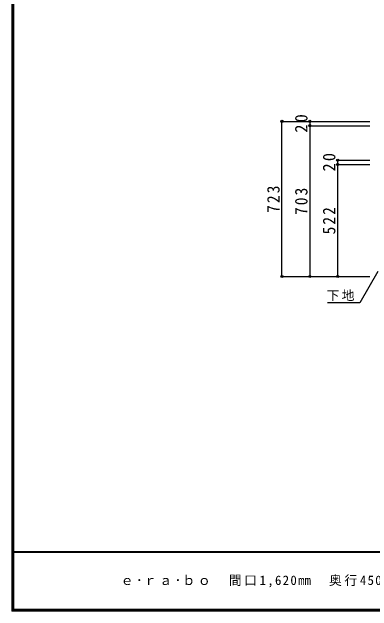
# Model space of a CAD drawing. Units: millimetres at full size, sheet at 1:20. Extents: x -3922 to 3878, y -2932 to 2722.
# Drawn here: x -3922 to -2243, y -2864 to -71 of the extents above; entities that cross this region are included whole.
import ezdxf

# ---------------------------------------------------------------- set-up
doc = ezdxf.new("R2010")
doc.units = ezdxf.units.MM
doc.header["$LTSCALE"] = 20
doc.header["$PDMODE"] = 32
doc.header["$PDSIZE"] = 10
for name, color, linetype in [('0-A_文字', 7, 'Continuous'), ('0-B_寸法', 4, 'Continuous'), ('F-1_枠', 6, 'Continuous'), ('F-A_文字', 7, 'Continuous')]:
    doc.layers.add(name, color=color, linetype=linetype)
doc.styles.add('ＭＳ ゴシック', font='')
doc.styles.get('ＭＳ ゴシック').set_extended_font_data('MS Gothic')

msp = doc.modelspace()

# ---------------------------------------------------------------- linework, layer by layer
at = {"layer": '0-A_文字'}
msp.add_lwpolyline([(-2215.91, -1280.77), (-2300.36, -1427.05), (-2450.89, -1427.05)], dxfattribs=at)
at = {"layer": '0-B_寸法'}
for p, q in [((-2663.06, -1304.27), (-2663.06, -581.27)), ((-2663.06, -581.27), (-2253.06, -581.27)), ((-2533.06, -581.27), (-2533.06, -601.27)), ((-2533.06, -581.27), (-2253.06, -581.27)), ((-2533.06, -601.27), (-2253.06, -601.27)), ((-2533.06, -601.27), (-2533.06, -1304.27)), ((-2403.06, -782.27), (-2403.06, -762.27)), ((-2403.06, -762.27), (-2253.06, -762.27)), ((-2403.06, -1304.27), (-2403.06, -782.27)), ((-2403.06, -782.27), (-2253.06, -782.27)), ((-2663.06, -1304.27), (-2253.06, -1304.27)), ((-2533.06, -1304.27), (-2253.06, -1304.27)), ((-2403.06, -1304.27), (-2253.06, -1304.27))]:
    msp.add_line(p, q, dxfattribs=at)
at = {"layer": '0-B_寸法', "color": 7}
for p in [(-2663.06, -581.27), (-2533.06, -581.27), (-2533.06, -601.27), (-2403.06, -762.27), (-2403.06, -782.27), (-2663.06, -1304.27), (-2533.06, -1304.27), (-2403.06, -1304.27)]:
    msp.add_point(p, dxfattribs=at)
at = {"layer": 'F-1_枠'}
for p, q in [((-3922.03, 2722.29), (-3922.03, -2864.37)), ((-3918.7, 2722.29), (-3918.7, -2864.37)), ((-3915.36, 2722.29), (-3915.36, -2864.37)), ((3877.97, -2587.71), (-3922.03, -2587.71)), ((3877.97, -2591.04), (-3922.03, -2591.04)), ((3877.97, -2857.71), (-3922.03, -2857.71)), ((3877.97, -2861.04), (-3922.03, -2861.04)), ((3877.97, -2864.37), (-3922.03, -2864.37))]:
    msp.add_line(p, q, dxfattribs=at)

# ---------------------------------------------------------------- texts
at = {"layer": '0-A_文字', "insert": (-2454.87, -1419.29), "char_height": 43.99, "attachment_point": 7, "style": 'ＭＳ ゴシック'}
msp.add_mtext('\\T1.17;下地', dxfattribs=at)
at = {"layer": '0-B_寸法', "color": 7, "char_height": 58.65, "attachment_point": 7, "rotation": 90, "style": 'ＭＳ ゴシック'}
for s, insert in [('\\T1.27;\\W0.95;20', (-2543.06, -633.77)), ('\\T1.27;\\W0.95;20', (-2413.06, -814.77)), ('\\T1.27;\\W0.9;723', (-2673.06, -1007.77)), ('\\T1.27;\\W0.9;703', (-2543.06, -1017.77)), ('\\T1.27;\\W0.9;522', (-2413.06, -1108.27))]:
    msp.add_mtext(s, dxfattribs=dict(at, insert=insert))
at = {"layer": 'F-A_文字', "insert": (-3415.36, -2754.37), "char_height": 43.99, "attachment_point": 7, "style": 'ＭＳ ゴシック'}
msp.add_mtext('\\T1.2;ｅ･ｒａ･ｂｏ\u3000間口1,620㎜\u3000奥行450㎜\u3000設置条件:片壁ｘフロート', dxfattribs=at)

doc.saveas('drawing.dxf')
